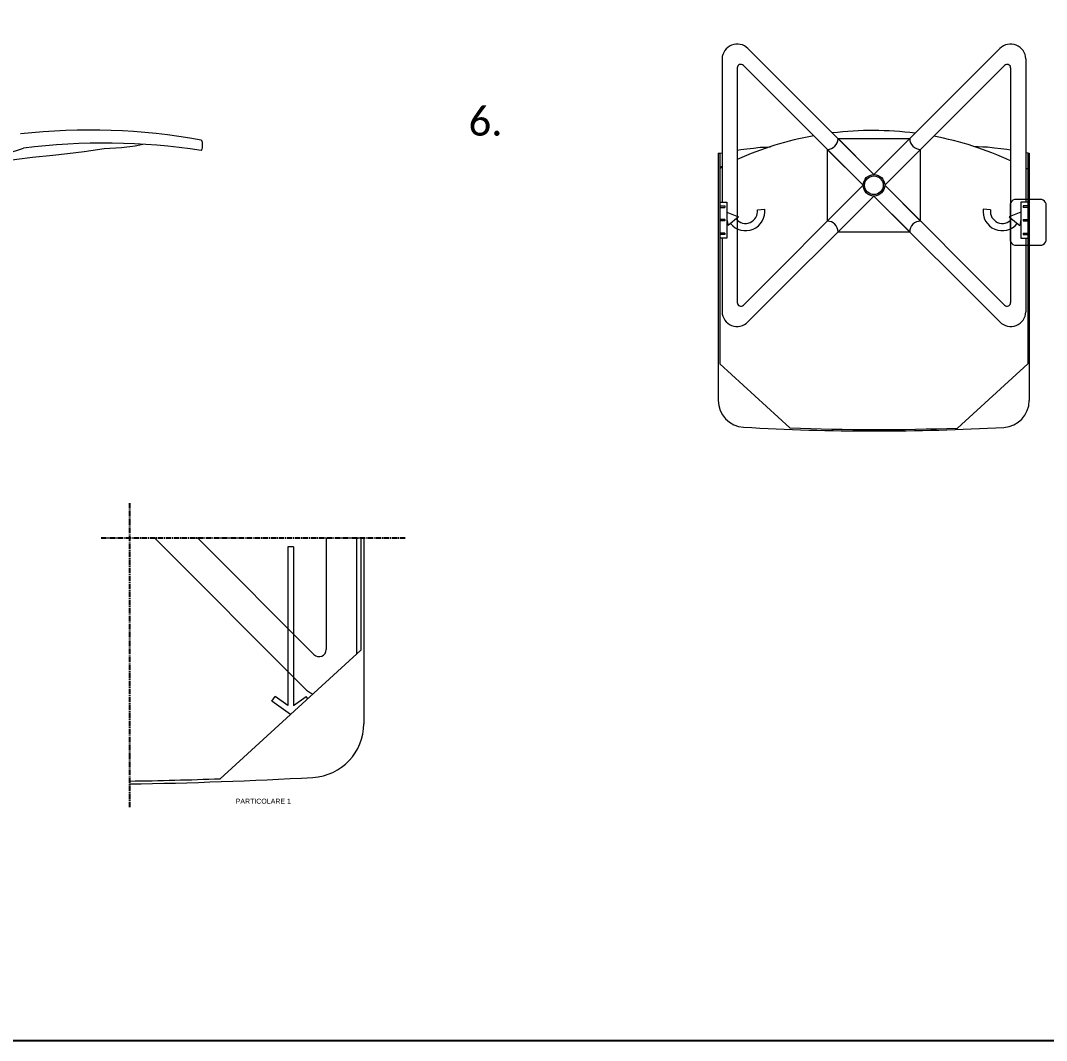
# Model space of a CAD drawing. Header units: centimetres. Extents: x 1044 to 2692, y 1454 to 1973.
# Drawn here: x 1186.5 to 1329.6, y 1553 to 1695.3 of the extents above; entities that cross this region are included whole.
import ezdxf

# ---------------------------------------------------------------- set-up
doc = ezdxf.new("R2010")
doc.units = ezdxf.units.CM
doc.linetypes.add('CENTER2', pattern=[1.125, 0.75, -0.125, 0.125, -0.125])
for name, color, linetype, lineweight in [('A-ANNO-DIMS', 8, 'Continuous', 9), ('A-ANNO-SYMB', 3, 'Continuous', 18), ('A-FURN', 3, 'Continuous', 20), ('A-SECT C-MCUT', 9, 'Continuous', 25)]:
    doc.layers.add(name, color=color, linetype=linetype, lineweight=lineweight)
doc.layers.add('G-ANNO-TEXT', color=3, linetype='Continuous')
doc.layers.add('mobili', color=7, linetype='Continuous')
doc.styles.add('stile2', font='calibril.ttf', dxfattribs={"height": 0.5})

msp = doc.modelspace()

# ---------------------------------------------------------------- linework, layer by layer
at = {"layer": 'A-ANNO-DIMS'}
for p, q in [((1284.981, 1668.525), (1286.615, 1667.862)), ((1289.242, 1668.844), (1290.253, 1668.964)), ((1321.733, 1668.844), (1320.722, 1668.964)), ((1325.993, 1668.525), (1324.359, 1667.862)), ((1284.981, 1667.498), (1285.147, 1666.66)), ((1286.615, 1667.862), (1285.147, 1666.66)), ((1324.359, 1667.862), (1325.828, 1666.66)), ((1325.993, 1667.498), (1325.828, 1666.66)), ((1223.729, 1621.871), (1223.729, 1599.767)), ((1224.529, 1621.871), (1223.729, 1621.871)), ((1224.529, 1621.871), (1224.529, 1599.767)), ((1221.506, 1600.362), (1221.969, 1601.015)), ((1224.129, 1598.503), (1221.506, 1600.362)), ((1223.729, 1599.767), (1221.969, 1601.015)), ((1224.529, 1599.767), (1226.289, 1601.015)), ((1226.52, 1600.689), (1226.289, 1601.015))]:
    msp.add_line(p, q, dxfattribs=at)
for centre, radius, start, end in [((1287.574, 1668.647), 2.698, 219.29818, 6.75406), ((1287.574, 1668.647), 1.679, 219.29818, 6.75406), ((1323.4, 1668.647), 2.698, 173.24594, 320.70182), ((1323.4, 1668.647), 1.679, 173.24594, 320.70182)]:
    msp.add_arc(centre, radius, start, end, dxfattribs=at)
at = {"layer": 'A-ANNO-SYMB', "color": 6}
for p, q in [((1328.883, 1670.282), (1325.091, 1670.282)), ((1324.487, 1669.678), (1324.487, 1664.556)), ((1329.487, 1664.556), (1329.487, 1669.678)), ((1325.091, 1663.951), (1328.883, 1663.951))]:
    msp.add_line(p, q, dxfattribs=at)
for centre, start, end in [((1325.289, 1669.48), 103.85533, 166.14467), ((1328.685, 1669.48), 13.85533, 76.14467), ((1325.289, 1664.753), 193.85533, 256.14467), ((1328.685, 1664.753), 283.85533, 346.14467)]:
    msp.add_arc(centre, 0.826, start, end, dxfattribs=at)
at = {"layer": 'A-FURN'}
for p, q in [((1305.487, 1673.783), (1287.922, 1691.348)), ((1323.052, 1691.348), (1305.487, 1673.783)), ((1284.302, 1689.923), (1284.302, 1669.905)), ((1326.672, 1689.923), (1326.672, 1669.905)), ((1286.422, 1688.641), (1286.422, 1655.925)), ((1303.987, 1672.283), (1287.276, 1688.994)), ((1306.987, 1672.283), (1323.699, 1688.994)), ((1324.552, 1688.641), (1324.552, 1655.925)), ((1300.487, 1678.783), (1310.487, 1678.783)), ((1305.487, 1673.783), (1300.487, 1678.783)), ((1305.487, 1673.783), (1310.487, 1678.783)), ((1298.987, 1677.283), (1298.987, 1667.283)), ((1303.987, 1672.283), (1298.987, 1677.283)), ((1306.987, 1672.283), (1311.987, 1677.283)), ((1311.987, 1667.283), (1311.987, 1677.283)), ((1283.78, 1676.741), (1283.78, 1642.293)), ((1283.78, 1676.741), (1283.98, 1676.741)), ((1283.98, 1676.741), (1283.98, 1647.394)), ((1326.949, 1676.741), (1326.949, 1647.399)), ((1326.949, 1676.741), (1327.149, 1676.741)), ((1327.149, 1676.741), (1327.149, 1642.267)), ((1303.987, 1672.283), (1287.276, 1655.572)), ((1303.987, 1672.283), (1298.987, 1667.283)), ((1306.987, 1672.283), (1311.987, 1667.283)), ((1306.987, 1672.283), (1323.699, 1655.572)), ((1305.487, 1670.783), (1287.922, 1653.218)), ((1305.487, 1670.783), (1300.487, 1665.783)), ((1305.487, 1670.783), (1310.487, 1665.783)), ((1305.487, 1670.783), (1323.052, 1653.218)), ((1300.487, 1665.783), (1310.487, 1665.783)), ((1284.302, 1664.905), (1284.302, 1654.643)), ((1326.672, 1664.905), (1326.672, 1654.643)), ((1283.98, 1647.394), (1293.768, 1638.444)), ((1326.949, 1647.399), (1317.135, 1638.426)), ((1205.131, 1623.11), (1226.104, 1602.137)), ((1211.131, 1623.11), (1227.397, 1606.844)), ((1229.104, 1623.11), (1229.104, 1607.551)), ((1233.344, 1623.11), (1233.344, 1606.928)), ((1233.944, 1623.11), (1233.944, 1607.476)), ((1234.344, 1623.11), (1234.344, 1597.211)), ((1233.944, 1607.476), (1214.314, 1589.53))]:
    msp.add_line(p, q, dxfattribs=at)
at = {"layer": 'A-FURN', "color": 8}
for p, q in [((1283.98, 1669.905), (1284.981, 1669.905)), ((1284.981, 1669.905), (1284.981, 1664.905)), ((1326.949, 1669.905), (1325.993, 1669.905)), ((1325.993, 1669.905), (1325.993, 1664.905)), ((1283.98, 1669.405), (1284.681, 1669.405)), ((1283.98, 1669.205), (1284.681, 1669.205)), ((1284.681, 1669.405), (1284.681, 1669.205)), ((1326.949, 1669.405), (1326.293, 1669.405)), ((1326.293, 1669.405), (1326.293, 1669.205)), ((1326.949, 1669.205), (1326.293, 1669.205)), ((1284.681, 1667.505), (1283.98, 1667.505)), ((1284.681, 1667.305), (1283.98, 1667.305)), ((1284.681, 1667.505), (1284.681, 1667.305)), ((1326.293, 1667.505), (1326.293, 1667.305)), ((1326.293, 1667.505), (1326.949, 1667.505)), ((1326.293, 1667.305), (1326.949, 1667.305)), ((1284.681, 1665.605), (1283.98, 1665.605)), ((1284.681, 1665.605), (1284.681, 1665.405)), ((1326.293, 1665.605), (1326.293, 1665.405)), ((1326.293, 1665.605), (1326.995, 1665.605)), ((1284.681, 1665.405), (1283.98, 1665.405)), ((1284.981, 1664.905), (1283.98, 1664.905)), ((1325.993, 1664.905), (1326.949, 1664.905)), ((1326.293, 1665.405), (1326.949, 1665.405))]:
    msp.add_line(p, q, dxfattribs=at)
at = {"layer": 'A-FURN'}
for points in [[(1211.656, 1678.582), (1211.704, 1678.546), (1211.737, 1678.48), (1211.763, 1678.421), (1211.771, 1678.388), (1211.785, 1678.343), (1211.789, 1678.305), (1211.8, 1678.212), (1211.805, 1678.128), (1211.809, 1678.067), (1211.816, 1677.921), (1211.821, 1677.805), (1211.811, 1677.638), (1211.786, 1677.5), (1211.758, 1677.332), (1211.717, 1677.213), (1211.697, 1677.174), (1211.678, 1677.145), (1211.656, 1677.139)], [(1177, 1677.52), (1178.227, 1676.722), (1179.479, 1676.277), (1180.832, 1675.966), (1182.18, 1675.757), (1184.216, 1675.702), (1185.933, 1675.9), (1188.118, 1676.2), (1190.98, 1676.486), (1192.999, 1676.7), (1195.35, 1676.99), (1198.154, 1677.406), (1200.572, 1677.569), (1202.476, 1677.768), (1203.523, 1677.994)], [(1286.422, 1677.177), (1286.944, 1677.262), (1287.774, 1677.369), (1288.675, 1677.478), (1289.624, 1677.574), (1290.291, 1677.611), (1291.046, 1677.659)], [(1324.552, 1677.177), (1324.031, 1677.262), (1323.2, 1677.369), (1322.299, 1677.478), (1321.35, 1677.574), (1320.684, 1677.611), (1319.438, 1677.69)], [(1283.98, 1676.741), (1284.302, 1676.82)], [(1326.995, 1676.741), (1326.672, 1676.82)]]:
    msp.add_lwpolyline(points, dxfattribs=at)
for radius in [1.5, 1.3]:
    msp.add_circle((1305.487, 1672.283), radius, dxfattribs=at)
for centre, radius, start, end in [((1182.028, 1689.547), 13.024, 154.01936, 291.79419), ((1286.422, 1689.848), 2.121, 45, 177.97838), ((1324.552, 1689.848), 2.121, 2.02162, 135), ((1286.922, 1688.641), 0.5, 45, 180), ((1324.052, 1688.641), 0.5, 0, 135), ((1196.085, 1592.709), 87.274, 79.72266, 96.32653), ((1305.29, 1633.874), 46.044, 82.57988, 96.98133), ((1305.29, 1633.874), 46.044, 100.2605, 114.19134), ((1298.987, 1678.783), 1.5, 270, 360), ((1311.987, 1678.783), 1.5, 180, 270), ((1305.29, 1633.874), 46.044, 65.26998, 79.31864), ((1198.121, 1587.511), 90.644, 81.41267, 97.13416), ((1305.29, 1633.874), 46.044, 61.93924, 62.32948), ((1298.987, 1665.783), 1.5, 0, 90), ((1311.987, 1665.783), 1.5, 90, 180), ((1286.922, 1655.925), 0.5, 180, 315), ((1324.052, 1655.925), 0.5, 225, 0), ((1286.422, 1654.718), 2.121, 182.02162, 315), ((1324.552, 1654.718), 2.121, 225, 357.97838), ((1287.532, 1642.293), 3.752, 180, 266.73677), ((1323.397, 1642.267), 3.752, 273.17858, 0), ((1305.7, 1960.948), 322.924, 266.73677, 273.17858), ((1305.7, 1960.948), 322.724, 267.88124, 272.03052), ((1228.104, 1607.551), 1, 225, 0), ((1229.104, 1605.137), 4.243, 225, 243.70755), ((1226.84, 1597.211), 7.504, 273.17858, 0), ((1191.444, 2234.573), 645.848, 270.907608, 273.178584), ((1191.444, 2234.573), 645.448, 270.90817, 272.030516)]:
    msp.add_arc(centre, radius, start, end, dxfattribs=at)
at = {"layer": 'A-SECT C-MCUT', "linetype": 'CENTER2'}
for p, q in [((1201.675, 1627.954), (1201.675, 1585.587)), ((1197.732, 1623.11), (1240.099, 1623.11))]:
    msp.add_line(p, q, dxfattribs=at)
at = {"layer": 'mobili'}
msp.add_line((1043.618, 1553.039), (1637.618, 1553.039), dxfattribs=at)
msp.add_arc((1305.29, 1633.874), 46.044, 117.11826, 117.57042, dxfattribs=at)

# ---------------------------------------------------------------- texts
at = {"layer": 'G-ANNO-TEXT', "attachment_point": 1, "style": 'stile2'}
for s, width, insert, char_height in [('6.', 28.35749, (1248.955, 1683.203), 4), ('{\\fArial|b0|i0|c0|p34;PARTICOLARE 1}', 44.23702, (1216.469, 1586.756), 0.7)]:
    msp.add_mtext_dynamic_manual_height_columns(s, width=width, gutter_width=2.5, heights=[0], dxfattribs=dict(at, insert=insert, char_height=char_height))

doc.saveas('drawing.dxf')
